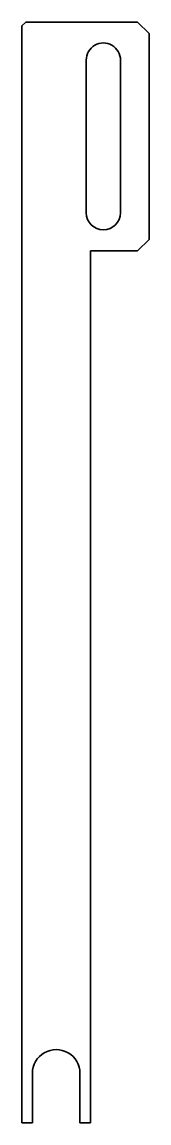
# Model space of a CAD drawing. Header units: millimetres. Extents: x -49572 to 104182, y -50696 to 51993.
# Drawn here: x -47052.6 to -47019.2, y 49606.1 to 49894.7 of the extents above; entities that cross this region are included whole.
import ezdxf

# ---------------------------------------------------------------- set-up
doc = ezdxf.new("R2010")
doc.units = ezdxf.units.MM
doc.header["$LTSCALE"] = 0.5

msp = doc.modelspace()

# ---------------------------------------------------------------- linework, layer by layer
at = {"color": 7, "lineweight": 35, "ltscale": 0.035355}
msp.add_line((-47051.573, 49894.72), (-47052.573, 49893.72), dxfattribs=at)
at = {"color": 7, "lineweight": 35}
for p, q in [((-47022.174, 49894.72), (-47051.573, 49894.72)), ((-47052.573, 49606.08), (-47052.573, 49893.72)), ((-47019.174, 49891.72), (-47019.174, 49837.72)), ((-47035.674, 49884.72), (-47035.674, 49844.72)), ((-47026.674, 49884.72), (-47026.674, 49844.72)), ((-47034.573, 49606.08), (-47034.573, 49834.72))]:
    msp.add_line(p, q, dxfattribs=at)
at = {"color": 7, "lineweight": 35, "ltscale": 0.106066}
for p, q in [((-47022.174, 49894.72), (-47019.174, 49891.72)), ((-47019.174, 49837.72), (-47022.174, 49834.72))]:
    msp.add_line(p, q, dxfattribs=at)
at = {"color": 7, "lineweight": 35, "ltscale": 0.309985}
msp.add_line((-47034.573, 49834.72), (-47022.174, 49834.72), dxfattribs=at)
at = {"color": 7, "lineweight": 35, "ltscale": 0.325031}
for p, q in [((-47049.823, 49606.08), (-47049.823, 49619.082)), ((-47037.323, 49619.082), (-47037.323, 49606.08))]:
    msp.add_line(p, q, dxfattribs=at)
at = {"color": 7, "lineweight": 35, "ltscale": 0.06875}
for p, q in [((-47049.823, 49606.08), (-47052.573, 49606.08)), ((-47034.573, 49606.08), (-47037.323, 49606.08))]:
    msp.add_line(p, q, dxfattribs=at)
at = {"color": 7, "lineweight": 35}
for centre, radius, start, end in [((-47031.174, 49884.72), 4.5, 360, 180.00001), ((-47031.174, 49844.72), 4.5, 180.00001, 360), ((-47043.573, 49619.081), 6.25, 0, 180.00001)]:
    msp.add_arc(centre, radius, start, end, dxfattribs=at)

doc.saveas('drawing.dxf')
